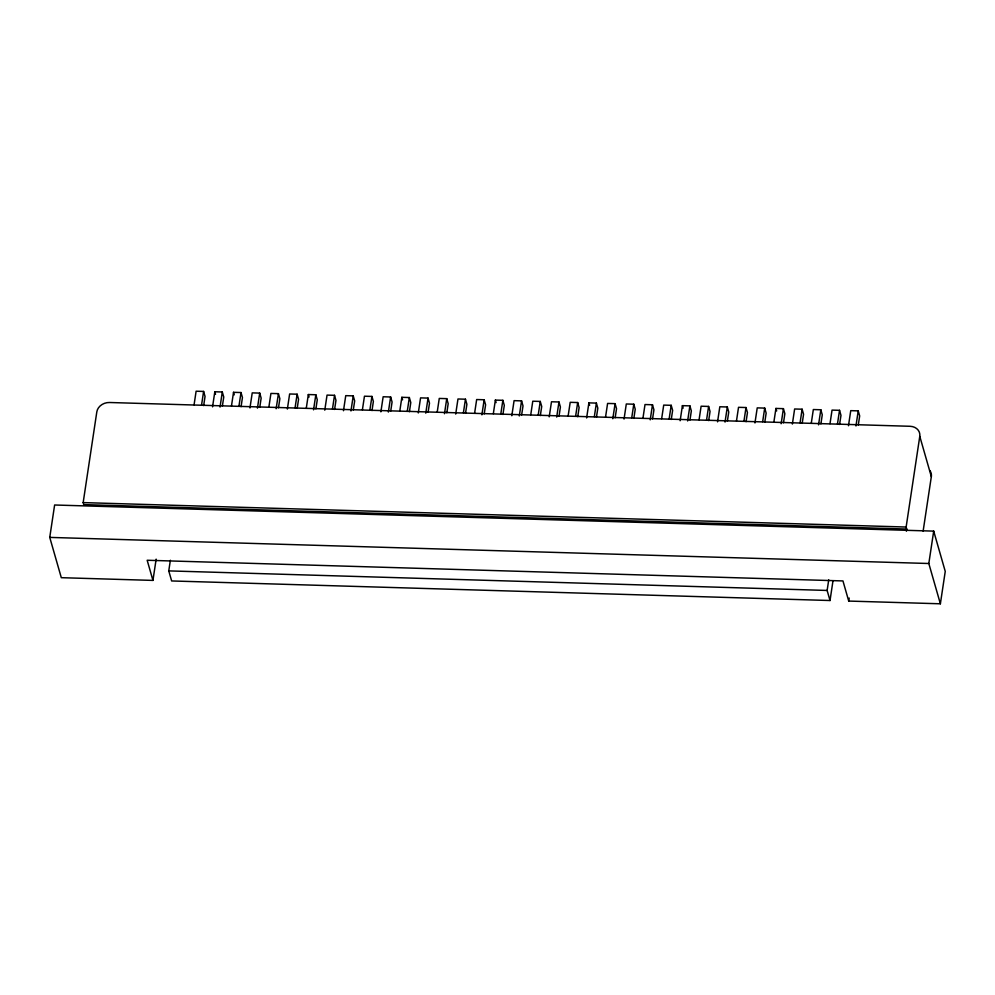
<?xml version="1.0" encoding="UTF-8"?>
<svg xmlns="http://www.w3.org/2000/svg" width="995" height="995" viewBox="0 0 995 995"><rect width="100%" height="100%" fill="white"/><g stroke="black" fill="none" stroke-linecap="round" stroke-linejoin="round"><path stroke-width="1.49" d="M49.75 537.399L54.625 505L933.696 531.119L945.25 571.391L940.375 603.791L848.723 601.067L842.952 580.931L147.173 560.26L152.944 580.408L61.304 577.685L49.75 537.399L928.82 563.506L940.375 603.791M906.383 531.218L906.706 529.054L83.742 504.614L83.17 502.599L96.813 411.893A11.455 9.564 -16 0 1 109.5 402.502L910.015 426.283A11.455 9.564 -16 0 1 919.778 436.332L931.332 476.617L923.124 531.168M152.944 580.408L156.153 559.14M832.989 580.769L830.029 600.52L171.65 580.956L168.764 570.894L170.369 560.26M194.075 404.778L196.114 391.209L203.602 391.433L205.045 396.47L203.676 405.574M201.562 405.002L203.602 391.433M212.557 406.843L214.82 391.769L222.295 391.98L223.751 397.017L222.37 406.134M220.032 407.067L222.295 391.98M231.487 405.898L233.526 392.316L241.001 392.54L242.444 397.577L241.076 406.694M238.962 406.109L241.001 392.54M249.956 407.962L252.232 392.876L259.707 393.1L261.15 398.137L259.782 407.241M257.444 408.174L259.707 393.1M268.886 407.005L270.926 393.435L278.413 393.647L279.856 398.684L278.488 407.801M276.15 408.734L278.413 393.647M287.368 409.069L289.632 393.983L297.119 394.207L298.562 399.244L297.194 408.36M295.08 407.776L297.119 394.207M306.298 408.112L308.338 394.542L315.825 394.766L317.268 399.803L315.888 408.908M313.549 409.84L315.825 394.766M324.768 410.176L327.044 395.102L334.519 395.313L335.962 400.351L334.594 409.467M332.479 408.895L334.519 395.313M343.474 410.736L345.75 395.649L353.225 395.873L354.668 400.91L353.3 410.027M350.961 410.96L353.225 395.873M362.404 409.778L364.456 396.209L371.931 396.433L373.374 401.47L372.006 410.574M369.891 410.002L371.931 396.433M380.886 411.843L383.15 396.769L390.637 396.98L392.08 402.017L390.712 411.134M388.361 412.067L390.637 396.98M399.816 410.898L401.856 397.316L409.343 397.54L410.786 402.577L409.418 411.694M407.303 411.109L409.343 397.54M418.298 412.95L420.562 397.876L428.049 398.099L429.492 403.137L428.111 412.241M425.773 413.174L428.049 398.099M437.228 412.005L439.268 398.435L446.743 398.647L448.185 403.684L446.817 412.801M444.479 413.733L446.743 398.647M455.698 414.069L457.974 398.983L465.449 399.206L466.891 404.244L465.523 413.36M463.409 412.776L465.449 399.206M474.627 413.112L476.667 399.542L484.155 399.766L485.597 404.803L484.229 413.908M481.891 414.84L484.155 399.766M493.333 413.671L495.373 400.102L502.861 400.313L504.303 405.351L502.935 414.467M500.821 413.895L502.861 400.313M511.816 415.736L514.079 400.649L521.567 400.873L523.009 405.91L521.629 415.027M519.29 415.96L521.567 400.873M530.745 414.778L532.785 401.209L540.26 401.433L541.715 406.47L540.335 415.574M538.22 415.002L540.26 401.433M549.215 416.843L551.491 401.769L558.966 401.98L560.409 407.017L559.041 416.134M556.702 417.067L558.966 401.98M568.145 415.898L570.197 402.316L577.672 402.54L579.115 407.577L577.747 416.694M575.632 416.109L577.672 402.54M586.627 417.95L588.891 402.875L596.378 403.099L597.821 408.137L596.453 417.241M594.338 416.669L596.378 403.099M605.557 417.004L607.597 403.435L615.084 403.647L616.527 408.684L615.159 417.8M612.808 418.733L615.084 403.647M624.039 419.069L626.303 403.982L633.79 404.206L635.233 409.243L633.852 418.36M631.738 417.776L633.79 404.206M642.969 418.111L645.009 404.542L652.484 404.766L653.926 409.803L652.558 418.907M650.22 419.84L652.484 404.766M661.663 418.671L663.715 405.102L671.19 405.313L672.632 410.35L671.264 419.467M669.15 418.895L671.19 405.313M680.145 420.736L682.408 405.649L689.896 405.873L691.338 410.91L689.97 420.027M687.632 420.96L689.896 405.873M699.075 419.778L701.114 406.209L708.602 406.433L710.044 411.47L708.676 420.574M706.562 420.002L708.602 406.433M717.557 421.843L719.82 406.768L727.308 406.98L728.75 412.017L727.37 421.134M725.032 422.067L727.308 406.98M736.487 420.897L738.526 407.316L746.001 407.54L747.456 412.577L746.076 421.693M743.961 421.109L746.001 407.54M754.956 422.95L757.232 407.875L764.707 408.099L766.15 413.136L764.782 422.241M762.668 421.669L764.707 408.099M773.886 422.004L775.938 408.435L783.413 408.646L784.856 413.684L783.488 422.8M781.15 423.733L783.413 408.646M792.368 424.069L794.632 408.982L802.119 409.206L803.562 414.243L802.194 423.348M800.079 422.775L802.119 409.206M811.298 423.111L813.338 409.542L820.825 409.766L822.268 414.803L820.9 423.907M818.549 424.84L820.825 409.766M830.004 423.671L832.044 410.102L839.531 410.313L840.974 415.35L839.593 424.467M837.479 423.895L839.531 410.313M848.474 425.736L850.75 410.649L858.225 410.873L859.668 415.91L858.299 425.014M830.029 600.52L827.131 590.445L828.736 579.811M855.961 425.959L858.225 410.873M848.723 601.067L849.183 598.032M906.706 529.054L906.134 527.039L919.778 436.332M928.82 563.506L933.696 531.119M83.17 502.599L906.134 527.039M168.764 570.894L827.131 590.445M775.938 408.435L776.66 410.947M682.408 405.649L683.13 408.174M588.891 402.875L589.612 405.388M495.373 400.102L496.095 402.614M401.856 397.316L402.577 399.841M308.338 394.542L309.059 397.055M233.526 392.316L234.248 394.841M214.82 391.769L215.542 394.281M929.902 470.623A11.455 9.564 -16 0 1 931.332 476.617"/></g></svg>
